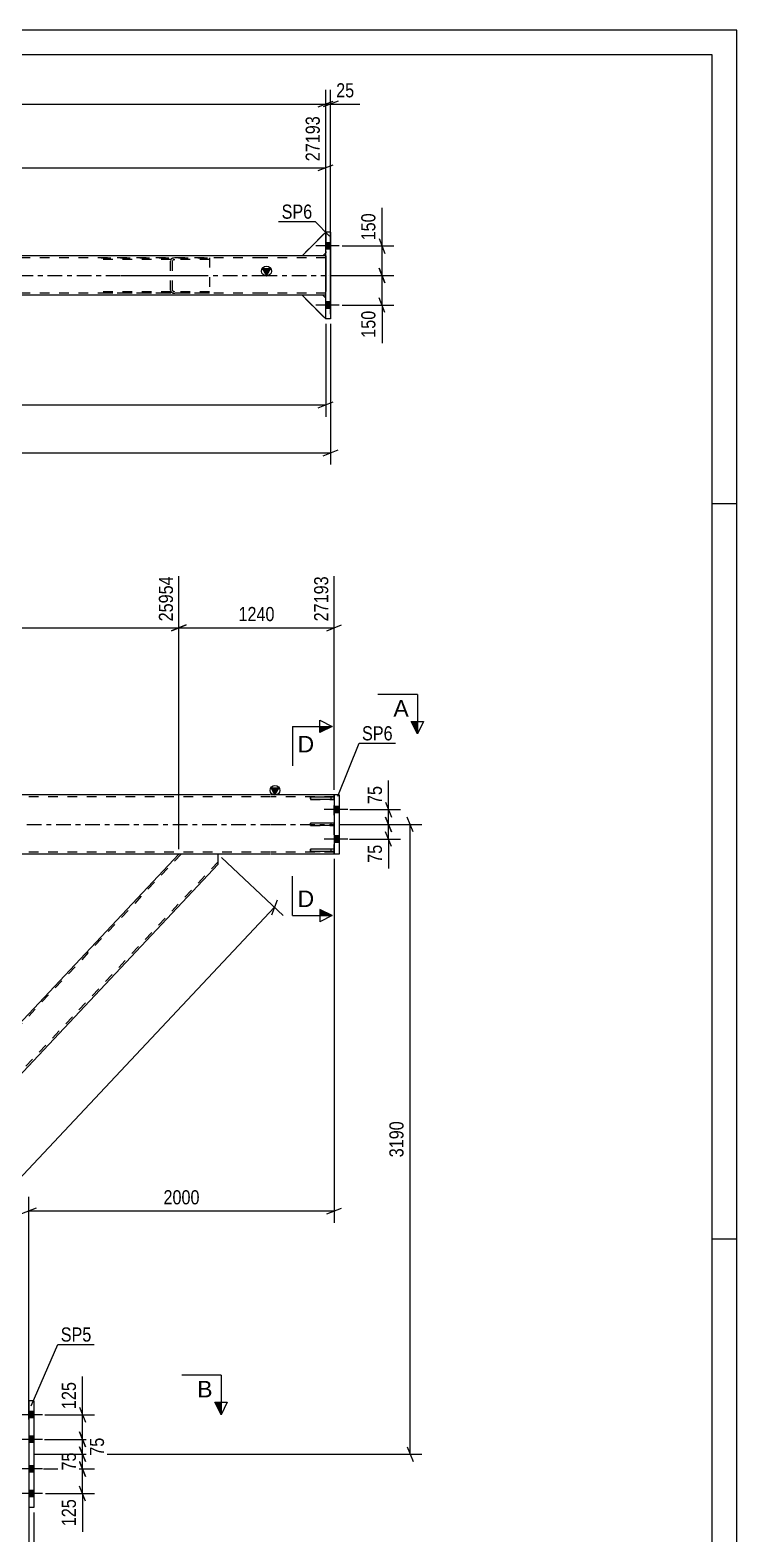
# Model space of a CAD drawing. Header units: millimetres. Extents: x 0 to 1189, y 0 to 841.
# Drawn here: x 1045.7 to 1189, y 536.3 to 841 of the extents above; entities that cross this region are included whole.
import ezdxf

# ---------------------------------------------------------------- set-up
doc = ezdxf.new("R2010")
doc.units = ezdxf.units.MM
doc.linetypes.add('DXK_LINE_DOT2', pattern=[3.9198, 1.9599, -1.9599])
doc.linetypes.add('DXK_LINE_DOT3', pattern=[5.9187, 2.979, -0.9799, 0.9799, -0.9799])
doc.styles.add('Arial', font='ARIAL.TTF', dxfattribs={"height": 0.2})
doc.styles.add('Arial Narrow', font='ARIALN.TTF', dxfattribs={"height": 0.2})

# ---------------------------------------------------------------- blocks, each defined once
blk = doc.blocks.new('Unknown-761554296-1134')
at = {"color": 5, "linetype": 'Continuous'}
for p, q in [((1189, 841), (0, 841)), ((1189, 0), (1189, 841)), ((1184, 836), (5, 836)), ((1184, 5), (1184, 836)), ((1189, 745), (1184, 745)), ((1189, 596), (1184, 596))]:
    blk.add_line(p, q, dxfattribs=at)
blk = doc.blocks.new('Part-761554296-4708 - 4678')
at = {"color": 2, "linetype": 'Continuous'}
for p, q in [((1046.46, 563.25), (1045.46, 563.25)), ((1045.46, 563.25), (1045.46, 541.65)), ((1046.46, 563.25), (1046.46, 541.65)), ((1046.46, 541.65), (1045.46, 541.65))]:
    blk.add_line(p, q, dxfattribs=at)
blk = doc.blocks.new('Part-761554296-4727 - 4678')
at = {"color": 2, "linetype": 'Continuous'}
for p, q in [((1108.36, 686.05), (1107.36, 686.05)), ((1107.36, 686.05), (1107.36, 674.05)), ((1108.36, 686.05), (1108.36, 674.05)), ((1108.36, 674.05), (1107.36, 674.05))]:
    blk.add_line(p, q, dxfattribs=at)
blk = doc.blocks.new('Part-761554296-4738 - 4678')
at = {"color": 2, "linetype": 'Continuous'}
for p, q in [((1102.56, 674.85), (1102.56, 675.03)), ((1107.36, 675.03), (1102.56, 675.03)), ((1102.56, 674.55), (1102.56, 674.85)), ((1107.36, 674.55), (1102.56, 674.55)), ((1107.36, 674.55), (1107.36, 675.03))]:
    blk.add_line(p, q, dxfattribs=at)
at = {"color": 7, "linetype": 'DXK_LINE_DOT2'}
for p, q in [((1102.56, 674.85), (1102.56, 674.85)), ((1106.76, 674.55), (1106.76, 675.03)), ((1107.36, 675.03), (1107.36, 675.03)), ((1107.36, 675.03), (1107.36, 675.03)), ((1107.36, 674.55), (1107.36, 674.55)), ((1107.36, 674.55), (1107.36, 674.55))]:
    blk.add_line(p, q, dxfattribs=at)
blk = doc.blocks.new('Part-761554296-4739 - 4678')
at = {"color": 2, "linetype": 'Continuous'}
for p, q in [((1102.56, 685.26), (1102.56, 685.55)), ((1107.36, 685.55), (1102.56, 685.55)), ((1102.56, 685.25), (1102.56, 685.07)), ((1107.36, 685.07), (1102.56, 685.07)), ((1107.36, 685.55), (1107.36, 685.07))]:
    blk.add_line(p, q, dxfattribs=at)
at = {"color": 7, "linetype": 'DXK_LINE_DOT2'}
for p, q in [((1102.56, 685.26), (1102.56, 685.25)), ((1106.76, 685.07), (1106.76, 685.55)), ((1107.36, 685.55), (1107.36, 685.55)), ((1107.36, 685.55), (1107.36, 685.55)), ((1107.36, 685.07), (1107.36, 685.07)), ((1107.36, 685.07), (1107.36, 685.07))]:
    blk.add_line(p, q, dxfattribs=at)
blk = doc.blocks.new('Part-761554296-4740 - 4678')
at = {"color": 2, "linetype": 'Continuous'}
for p, q in [((1102.56, 679.81), (1102.56, 680.29)), ((1107.36, 680.29), (1102.56, 680.29)), ((1107.36, 679.81), (1102.56, 679.81)), ((1107.36, 679.81), (1107.36, 680.29))]:
    blk.add_line(p, q, dxfattribs=at)
at = {"color": 7, "linetype": 'DXK_LINE_DOT2'}
for p, q in [((1106.76, 679.81), (1106.76, 680.29)), ((1107.36, 680.29), (1107.36, 680.29)), ((1107.36, 680.29), (1107.36, 680.29)), ((1107.36, 679.81), (1107.36, 679.81)), ((1107.36, 679.81), (1107.36, 679.81))]:
    blk.add_line(p, q, dxfattribs=at)
blk = doc.blocks.new('Part-761554296-4821 - 4678')
at = {"color": 7, "linetype": 'DXK_LINE_DOT2'}
for p, q in [((1107.36, 675.03), (1102.56, 675.03)), ((1102.56, 675.03), (1102.56, 674.55)), ((1102.56, 674.55), (1107.36, 674.55)), ((1106.76, 674.55), (1106.76, 675.03)), ((1107.36, 674.55), (1107.36, 675.03))]:
    blk.add_line(p, q, dxfattribs=at)
blk = doc.blocks.new('Part-761554296-4822 - 4678')
at = {"color": 7, "linetype": 'DXK_LINE_DOT2'}
for p, q in [((1107.36, 685.55), (1102.56, 685.55)), ((1102.56, 685.55), (1102.56, 685.07)), ((1102.56, 685.07), (1107.36, 685.07)), ((1106.76, 685.07), (1106.76, 685.55)), ((1107.36, 685.07), (1107.36, 685.55))]:
    blk.add_line(p, q, dxfattribs=at)
blk = doc.blocks.new('Part-761554296-4823 - 4678')
at = {"color": 7, "linetype": 'DXK_LINE_DOT2'}
for p, q in [((1107.36, 680.29), (1102.56, 680.29)), ((1102.56, 680.29), (1102.56, 679.81)), ((1102.56, 679.81), (1107.36, 679.81)), ((1106.76, 679.81), (1106.76, 680.29)), ((1107.36, 679.81), (1107.36, 680.29))]:
    blk.add_line(p, q, dxfattribs=at)
blk = doc.blocks.new('Part-761554296-4974 - 4678')
at = {"color": 7, "linetype": 'DXK_LINE_DOT2'}
for p, q in [((1076.32, 674.05), (969.1, 560.05)), ((1075.94, 674.05), (1075.88, 674.05)), ((1083.82, 672.46), (976.61, 558.45)), ((1026.46, 621.51), (1021.52, 616.25)), ((969.1, 558.45), (969.1, 560.52)), ((976.17, 558.45), (976.79, 558.45)), ((977.05, 558.45), (976.98, 558.45))]:
    blk.add_line(p, q, dxfattribs=at)
at = {"color": 2, "linetype": 'Continuous'}
for p, q in [((1075.88, 674.05), (1026.46, 621.51)), ((1083.82, 674.05), (1075.94, 674.05)), ((1083.82, 671.99), (1083.82, 674.05)), ((1083.82, 671.99), (977.05, 558.45)), ((969.1, 560.52), (1021.52, 616.25)), ((976.17, 558.45), (969.1, 558.45)), ((976.98, 558.45), (976.17, 558.45)), ((976.98, 558.45), (976.98, 558.45))]:
    blk.add_line(p, q, dxfattribs=at)
blk = doc.blocks.new('Bolt-761554296-5101 - 4678')
at = {"linetype": 'Continuous'}
for points in [[(1107.36, 683.71), (1107.36, 682.39), (1108.36, 682.39), (1108.36, 683.71)], [(1107.36, 683.71), (1107.36, 682.39), (1108.36, 682.39), (1108.36, 683.71)], [(1107.36, 677.71), (1107.36, 676.39), (1108.36, 676.39), (1108.36, 677.71)], [(1107.36, 677.71), (1107.36, 676.39), (1108.36, 676.39), (1108.36, 677.71)]]:
    blk.add_hatch(color=1, dxfattribs=at).paths.add_polyline_path(points)
at = {"color": 1, "linetype": 'Continuous'}
for p, q in [((1110.12, 683.05), (1105.36, 683.05)), ((1110.12, 683.05), (1105.36, 683.05)), ((1108.36, 683.71), (1107.36, 683.71)), ((1108.36, 683.71), (1107.36, 683.71)), ((1108.36, 682.39), (1107.36, 682.39)), ((1108.36, 682.39), (1107.36, 682.39)), ((1110.12, 677.05), (1105.36, 677.05)), ((1110.12, 677.05), (1105.36, 677.05)), ((1108.36, 677.71), (1107.36, 677.71)), ((1108.36, 677.71), (1107.36, 677.71)), ((1108.36, 676.39), (1107.36, 676.39)), ((1108.36, 676.39), (1107.36, 676.39))]:
    blk.add_line(p, q, dxfattribs=at)
blk = doc.blocks.new('Part-761554296-5143 - 4678')
at = {"linetype": 'Continuous'}
blk.add_hatch(color=2, dxfattribs=at).paths.add_polyline_path([(1095.36, 686.05), (1094.56, 687.45), (1096.16, 687.45)])
at = {"color": 7, "linetype": 'DXK_LINE_DOT2'}
for p, q in [((1094.46, 685.65), (115.82, 685.65)), ((1107.36, 685.65), (1094.56, 685.65)), ((1107.36, 674.05), (1107.36, 686.05)), ((1094.46, 674.45), (115.82, 674.45)), ((1083.82, 674.05), (1075.94, 674.05)), ((1107.36, 674.45), (1094.56, 674.45))]:
    blk.add_line(p, q, dxfattribs=at)
at = {"color": 2, "linetype": 'Continuous'}
for p, q in [((1094.46, 686.05), (968.47, 686.05)), ((1095.36, 686.05), (1094.56, 687.45)), ((1094.56, 687.45), (1096.16, 687.45)), ((1107.36, 686.05), (1094.56, 686.05)), ((1096.16, 687.45), (1095.36, 686.05)), ((1075.94, 674.05), (976.98, 674.05)), ((1094.46, 674.05), (1083.82, 674.05)), ((1107.36, 674.05), (1094.56, 674.05))]:
    blk.add_line(p, q, dxfattribs=at)
at = {"color": 7, "linetype": 'DXK_LINE_DOT3'}
for p, q in [((115.82, 680.05), (1094.46, 680.05)), ((1094.56, 680.05), (1107.36, 680.05))]:
    blk.add_line(p, q, dxfattribs=at)
at = {"color": 2, "linetype": 'Continuous'}
blk.add_circle((1095.36, 686.95), 1, dxfattribs=at)
blk = doc.blocks.new('Bolt-761554296-5144 - 4678')
at = {"linetype": 'Continuous'}
for points in [[(1045.46, 561.11), (1045.46, 559.79), (1046.46, 559.79), (1046.46, 561.11)], [(1045.46, 561.11), (1045.46, 559.79), (1046.46, 559.79), (1046.46, 561.11)], [(1045.46, 561.11), (1045.46, 559.79), (1046.46, 559.79), (1046.46, 561.11)], [(1045.46, 556.11), (1045.46, 554.79), (1046.46, 554.79), (1046.46, 556.11)], [(1045.46, 556.11), (1045.46, 554.79), (1046.46, 554.79), (1046.46, 556.11)], [(1045.46, 550.11), (1045.46, 548.79), (1046.46, 548.79), (1046.46, 550.11)], [(1045.46, 550.11), (1045.46, 548.79), (1046.46, 548.79), (1046.46, 550.11)], [(1045.46, 545.11), (1045.46, 543.79), (1046.46, 543.79), (1046.46, 545.11)], [(1045.46, 545.11), (1045.46, 543.79), (1046.46, 543.79), (1046.46, 545.11)], [(1045.46, 545.11), (1045.46, 543.79), (1046.46, 543.79), (1046.46, 545.11)]]:
    blk.add_hatch(color=1, dxfattribs=at).paths.add_polyline_path(points)
at = {"color": 1, "linetype": 'Continuous'}
for p, q in [((1046.46, 561.11), (1045.46, 561.11)), ((1046.46, 561.11), (1045.46, 561.11)), ((1046.46, 561.11), (1045.46, 561.11)), ((1048.22, 560.45), (1043.46, 560.45)), ((1048.22, 560.45), (1043.46, 560.45)), ((1048.22, 560.45), (1043.46, 560.45)), ((1046.46, 559.79), (1045.46, 559.79)), ((1046.46, 559.79), (1045.46, 559.79)), ((1046.46, 559.79), (1045.46, 559.79)), ((1048.22, 555.45), (1043.46, 555.45)), ((1048.22, 555.45), (1043.46, 555.45)), ((1046.46, 556.11), (1045.46, 556.11)), ((1046.46, 556.11), (1045.46, 556.11)), ((1046.46, 554.79), (1045.46, 554.79)), ((1046.46, 554.79), (1045.46, 554.79)), ((1048.22, 549.45), (1043.46, 549.45)), ((1048.22, 549.45), (1043.46, 549.45)), ((1046.46, 550.11), (1045.46, 550.11)), ((1046.46, 550.11), (1045.46, 550.11)), ((1046.46, 548.79), (1045.46, 548.79)), ((1046.46, 548.79), (1045.46, 548.79)), ((1048.22, 544.45), (1043.46, 544.45)), ((1048.22, 544.45), (1043.46, 544.45)), ((1048.22, 544.45), (1043.46, 544.45)), ((1046.46, 545.11), (1045.46, 545.11)), ((1046.46, 545.11), (1045.46, 545.11)), ((1046.46, 545.11), (1045.46, 545.11)), ((1046.46, 543.79), (1045.46, 543.79)), ((1046.46, 543.79), (1045.46, 543.79)), ((1046.46, 543.79), (1045.46, 543.79))]:
    blk.add_line(p, q, dxfattribs=at)
blk = doc.blocks.new('Part-761554296-4205 - 4111')
at = {"color": 7, "linetype": 'DXK_LINE_DOT2'}
for p, q in [((1060.1, 794.86), (1082.1, 794.86)), ((1082.1, 794.54), (1060.1, 794.54)), ((1074.22, 794.47), (1074.16, 794.22)), ((1074.16, 788.3), (1074.16, 794.22)), ((1074.59, 794.22), (1074.63, 794.34)), ((1074.59, 788.3), (1074.59, 794.22)), ((1075.03, 794.86), (1074.7, 794.81)), ((1074.87, 794.52), (1075.03, 794.54)), ((1082.1, 794.86), (1082.1, 787.66)), ((1082.1, 787.98), (1060.1, 787.98)), ((1082.1, 787.66), (1060.1, 787.66)), ((1074.16, 788.3), (1074.22, 788.06)), ((1074.63, 788.18), (1074.59, 788.3)), ((1074.7, 787.71), (1075.03, 787.66)), ((1075.03, 787.98), (1074.87, 788))]:
    blk.add_line(p, q, dxfattribs=at)
at = {"color": 7, "linetype": 'DXK_LINE_DOT3'}
blk.add_line((1064.16, 791.26), (1079.1, 791.26), dxfattribs=at)
at = {"color": 7, "linetype": 'DXK_LINE_DOT2'}
for centre, radius, start, end in [((1074.9, 794.04), 0.802, 104.5547, 147.5896), ((1074.97, 794.13), 0.401, 104.5547, 147.5896), ((1074.9, 788.49), 0.802, 212.4104, 255.4453), ((1074.97, 788.39), 0.401, 212.4104, 255.4453)]:
    blk.add_arc(centre, radius, start, end, dxfattribs=at)
blk = doc.blocks.new('Part-761554296-4146 - 4111')
at = {"linetype": 'Continuous'}
blk.add_hatch(color=2, dxfattribs=at).paths.add_polyline_path([(1093.64, 791.26), (1092.84, 792.66), (1094.44, 792.66)])
at = {"color": 7, "linetype": 'DXK_LINE_DOT2'}
for p, q in [((1092.74, 794.86), (114.1, 794.86)), ((1105.64, 794.86), (1092.84, 794.86)), ((1105.04, 795.26), (1100.84, 795.26)), ((1105.64, 795.26), (1105.64, 794.46)), ((1105.64, 795.26), (1105.64, 795.03)), ((1092.74, 787.66), (114.1, 787.66)), ((1105.64, 787.66), (1092.84, 787.66)), ((1105.04, 787.26), (1100.84, 787.26)), ((1105.64, 787.26), (1105.64, 788.06))]:
    blk.add_line(p, q, dxfattribs=at)
at = {"color": 2, "linetype": 'Continuous'}
for p, q in [((1092.74, 795.26), (966.75, 795.26)), ((1100.84, 795.26), (1092.84, 795.26)), ((1093.64, 791.26), (1092.84, 792.66)), ((1092.84, 792.66), (1094.44, 792.66)), ((1094.44, 792.66), (1093.64, 791.26)), ((1105.64, 795.26), (1105.04, 795.26)), ((1105.64, 794.46), (1105.64, 788.06)), ((1092.74, 787.26), (966.75, 787.26)), ((1100.84, 787.26), (1092.84, 787.26)), ((1105.64, 787.26), (1105.04, 787.26))]:
    blk.add_line(p, q, dxfattribs=at)
at = {"color": 7, "linetype": 'DXK_LINE_DOT3'}
for p, q in [((114.1, 791.26), (1092.74, 791.26)), ((1092.84, 791.26), (1105.64, 791.26))]:
    blk.add_line(p, q, dxfattribs=at)
at = {"color": 2, "linetype": 'Continuous'}
blk.add_circle((1093.64, 792.16), 1, dxfattribs=at)
blk = doc.blocks.new('Part-761554296-4212 - 4111')
at = {"color": 2, "linetype": 'Continuous'}
for p, q in [((1105.64, 782.46), (1105.64, 800.06)), ((1106.64, 800.06), (1105.64, 800.06)), ((1106.64, 800.06), (1106.64, 782.46)), ((1106.64, 782.46), (1105.64, 782.46))]:
    blk.add_line(p, q, dxfattribs=at)
at = {"color": 7, "linetype": 'DXK_LINE_DOT3'}
blk.add_line((1106.14, 791.26), (1106.14, 791.26), dxfattribs=at)
blk = doc.blocks.new('Bolt-761554296-4244 - 4111')
at = {"linetype": 'Continuous'}
for points in [[(1105.64, 797.92), (1105.64, 796.6), (1106.64, 796.6), (1106.64, 797.92)], [(1105.64, 797.92), (1105.64, 796.6), (1106.64, 796.6), (1106.64, 797.92)], [(1105.64, 785.92), (1105.64, 784.6), (1106.64, 784.6), (1106.64, 785.92)], [(1105.64, 785.92), (1105.64, 784.6), (1106.64, 784.6), (1106.64, 785.92)]]:
    blk.add_hatch(color=1, dxfattribs=at).paths.add_polyline_path(points)
at = {"color": 1, "linetype": 'Continuous'}
for p, q in [((1108.4, 797.26), (1103.64, 797.26)), ((1108.4, 797.26), (1103.64, 797.26)), ((1106.64, 797.92), (1105.64, 797.92)), ((1106.64, 797.92), (1105.64, 797.92)), ((1106.64, 796.6), (1105.64, 796.6)), ((1106.64, 796.6), (1105.64, 796.6)), ((1108.4, 785.26), (1103.64, 785.26)), ((1108.4, 785.26), (1103.64, 785.26)), ((1106.64, 785.92), (1105.64, 785.92)), ((1106.64, 785.92), (1105.64, 785.92)), ((1106.64, 784.6), (1105.64, 784.6)), ((1106.64, 784.6), (1105.64, 784.6))]:
    blk.add_line(p, q, dxfattribs=at)
blk = doc.blocks.new('Part-761554296-4312 - 4111')
at = {"color": 7, "linetype": 'DXK_LINE_DOT2'}
for p, q in [((1100.84, 795.26), (1105.64, 800.06)), ((1105.64, 800.06), (1105.64, 795.86)), ((1105.64, 795.86), (1105.04, 795.26)), ((1105.04, 795.26), (1100.84, 795.26))]:
    blk.add_line(p, q, dxfattribs=at)
at = {"color": 7, "linetype": 'DXK_LINE_DOT3'}
for p, q in [((1100.84, 795.26), (1105.64, 800.06)), ((1105.64, 795.26), (1100.84, 795.26))]:
    blk.add_line(p, q, dxfattribs=at)
blk = doc.blocks.new('Part-761554296-4325 - 4111')
at = {"color": 2, "linetype": 'Continuous'}
for p, q in [((1100.84, 795.26), (1105.64, 800.06)), ((1105.64, 795.86), (1105.04, 795.26)), ((1105.04, 795.26), (1100.84, 795.26))]:
    blk.add_line(p, q, dxfattribs=at)
at = {"color": 7, "linetype": 'DXK_LINE_DOT3'}
for p, q in [((1100.84, 795.26), (1105.64, 800.06)), ((1105.64, 795.26), (1100.84, 795.26))]:
    blk.add_line(p, q, dxfattribs=at)
at = {"color": 7, "linetype": 'DXK_LINE_DOT2'}
for p, q in [((1105.64, 800.06), (1105.64, 800.06)), ((1105.64, 800.06), (1105.64, 795.86)), ((1105.64, 800.06), (1105.64, 800.06)), ((1105.64, 795.86), (1105.64, 795.86)), ((1105.64, 795.86), (1105.64, 795.86))]:
    blk.add_line(p, q, dxfattribs=at)
blk = doc.blocks.new('Part-761554296-4328 - 4111')
at = {"color": 7, "linetype": 'DXK_LINE_DOT2'}
for p, q in [((1100.84, 795.26), (1105.64, 800.06)), ((1105.64, 800.06), (1105.64, 795.86)), ((1105.64, 795.86), (1105.04, 795.26)), ((1105.04, 795.26), (1100.84, 795.26))]:
    blk.add_line(p, q, dxfattribs=at)
at = {"color": 7, "linetype": 'DXK_LINE_DOT3'}
for p, q in [((1100.84, 795.26), (1105.64, 800.06)), ((1105.64, 795.26), (1100.84, 795.26))]:
    blk.add_line(p, q, dxfattribs=at)
blk = doc.blocks.new('Part-761554296-4331 - 4111')
at = {"color": 7, "linetype": 'DXK_LINE_DOT2'}
for p, q in [((1105.04, 787.26), (1100.84, 787.26)), ((1100.84, 787.26), (1105.64, 782.46)), ((1105.64, 786.66), (1105.04, 787.26)), ((1105.64, 782.46), (1105.64, 786.66))]:
    blk.add_line(p, q, dxfattribs=at)
at = {"color": 7, "linetype": 'DXK_LINE_DOT3'}
for p, q in [((1105.64, 787.26), (1100.84, 787.26)), ((1100.84, 787.26), (1105.64, 782.46))]:
    blk.add_line(p, q, dxfattribs=at)
blk = doc.blocks.new('Part-761554296-4334 - 4111')
at = {"color": 2, "linetype": 'Continuous'}
for p, q in [((1105.04, 787.26), (1100.84, 787.26)), ((1100.84, 787.26), (1105.64, 782.46)), ((1105.64, 786.66), (1105.04, 787.26))]:
    blk.add_line(p, q, dxfattribs=at)
at = {"color": 7, "linetype": 'DXK_LINE_DOT3'}
for p, q in [((1105.64, 787.26), (1100.84, 787.26)), ((1100.84, 787.26), (1105.64, 782.46))]:
    blk.add_line(p, q, dxfattribs=at)
at = {"color": 7, "linetype": 'DXK_LINE_DOT2'}
for p, q in [((1105.64, 786.66), (1105.64, 786.66)), ((1105.64, 786.66), (1105.64, 786.66)), ((1105.64, 782.46), (1105.64, 786.66)), ((1105.64, 782.46), (1105.64, 782.46)), ((1105.64, 782.46), (1105.64, 782.46))]:
    blk.add_line(p, q, dxfattribs=at)
blk = doc.blocks.new('Part-761554296-4337 - 4111')
at = {"color": 7, "linetype": 'DXK_LINE_DOT2'}
for p, q in [((1105.04, 787.26), (1100.84, 787.26)), ((1100.84, 787.26), (1105.64, 782.46)), ((1105.64, 786.66), (1105.04, 787.26)), ((1105.64, 782.46), (1105.64, 786.66))]:
    blk.add_line(p, q, dxfattribs=at)
at = {"color": 7, "linetype": 'DXK_LINE_DOT3'}
for p, q in [((1105.64, 787.26), (1100.84, 787.26)), ((1100.84, 787.26), (1105.64, 782.46))]:
    blk.add_line(p, q, dxfattribs=at)
blk = doc.blocks.new('StraightDimension-761554296-23272 - 4678')
at = {"color": 7, "linetype": 'Continuous'}
for p, q in [((969.1, 559.52), (969.1, 500.54)), ((1045.46, 545.45), (1045.46, 505.04)), ((970.6, 516.08), (967.6, 514.88)), ((969.1, 515.48), (1045.46, 515.48)), ((1043.96, 514.88), (1046.96, 516.08))]:
    blk.add_line(p, q, dxfattribs=at)
at = {"color": 0}
blk.add_wipeout([(1011.54, 516.23), (1011.54, 520.43), (1003.03, 520.43), (1003.03, 516.23)], dxfattribs=at)
at = {"color": 0, "linetype": 'Continuous'}
blk.add_wipeout([(1044.86, 514.78), (1040.66, 514.78), (1040.66, 504.44), (1044.86, 504.44)], dxfattribs=at)
at = {"color": 3, "style": 'Arial Narrow'}
blk.add_text('1909', height=2.863, dxfattribs=at).set_placement((1003.63, 516.83))
at = {"color": 3, "linetype": 'Continuous', "style": 'Arial Narrow'}
blk.add_text('25200', height=2.863, rotation=90.0002, dxfattribs=at).set_placement((1044.26, 505.04))
blk = doc.blocks.new('StraightDimension-761554296-5422 - 4678')
at = {"color": 7, "linetype": 'Continuous'}
for p, q in [((1084.55, 673.37), (1097.04, 661.62)), ((1094.7, 661.76), (1095.88, 664.77)), ((987.49, 548.63), (1095.29, 663.27)), ((977.77, 557.77), (989.24, 546.99)), ((988.08, 550.14), (986.9, 547.13))]:
    blk.add_line(p, q, dxfattribs=at)
at = {"color": 0}
blk.add_wipeout([(1043.76, 609.56), (1040.7, 612.44), (1034.87, 606.24), (1037.93, 603.36)], dxfattribs=at)
at = {"color": 3, "style": 'Arial Narrow'}
blk.add_text('3934', height=2.863, rotation=46.7591, dxfattribs=at).set_placement((1037.9, 604.21))
blk = doc.blocks.new('StraightDimension-761554296-11654 - 4678')
at = {"color": 7, "linetype": 'Continuous'}
for p, q in [((1048.44, 549.45), (1058.75, 549.45)), ((1055.75, 550.95), (1056.95, 547.95)), ((1056.35, 544.45), (1056.35, 549.45)), ((1056.95, 542.95), (1055.75, 545.95)), ((1048.82, 544.45), (1058.75, 544.45))]:
    blk.add_line(p, q, dxfattribs=at)
at = {"color": 0}
blk.add_wipeout([(1055.6, 543.93), (1051.4, 543.93), (1051.4, 537.25), (1055.6, 537.25)], dxfattribs=at)
at = {"color": 7, "linetype": 'Continuous'}
blk.add_line((1056.35, 544.45), (1056.35, 536.72), dxfattribs=at)
blk.add_line((1056.35, 544.45), (1056.35, 536.72), dxfattribs=at)
at = {"color": 3, "style": 'Arial Narrow'}
blk.add_text('125', height=2.863, rotation=90.0002, dxfattribs=at).set_placement((1055, 537.85))
blk = doc.blocks.new('StraightDimension-761554296-11653 - 4678')
at = {"color": 7, "linetype": 'Continuous'}
for p, q in [((1046.46, 552.45), (1058.75, 552.45)), ((1055.75, 553.95), (1056.95, 550.95)), ((1056.35, 549.45), (1056.35, 552.45)), ((1048.44, 549.45), (1058.75, 549.45)), ((1056.95, 547.95), (1055.75, 550.95))]:
    blk.add_line(p, q, dxfattribs=at)
at = {"color": 0}
blk.add_wipeout([(1055.6, 553.38), (1051.4, 553.38), (1051.4, 548.53), (1055.6, 548.53)], dxfattribs=at)
at = {"color": 3, "style": 'Arial Narrow'}
blk.add_text('75', height=2.863, rotation=90.0002, dxfattribs=at).set_placement((1055, 549.13))
blk = doc.blocks.new('StraightDimension-761554296-5407 - 4678')
at = {"color": 7, "linetype": 'Continuous'}
for p, q in [((1107.36, 673.05), (1107.36, 599.32)), ((1045.46, 559.45), (1045.46, 604.57)), ((1046.96, 602.32), (1043.96, 601.12)), ((1045.46, 601.72), (1107.36, 601.72)), ((1105.86, 601.12), (1108.86, 602.32))]:
    blk.add_line(p, q, dxfattribs=at)
at = {"color": 0}
blk.add_wipeout([(1080.67, 602.47), (1080.67, 606.67), (1072.16, 606.67), (1072.16, 602.47)], dxfattribs=at)
at = {"color": 3, "style": 'Arial Narrow'}
blk.add_text('2000', height=2.863, dxfattribs=at).set_placement((1072.76, 603.07))
blk = doc.blocks.new('StraightDimension-761554296-5477 - 4678')
at = {"color": 7, "linetype": 'Continuous'}
for p, q in [((1108.36, 680.05), (1125.16, 680.05)), ((1123.36, 678.55), (1122.16, 681.55)), ((1122.76, 552.45), (1122.76, 680.05)), ((1046.46, 552.45), (1125.16, 552.45)), ((1122.16, 553.95), (1123.36, 550.95))]:
    blk.add_line(p, q, dxfattribs=at)
at = {"color": 0}
blk.add_wipeout([(1122.01, 620.51), (1117.81, 620.51), (1117.81, 612), (1122.01, 612)], dxfattribs=at)
at = {"color": 3, "style": 'Arial Narrow'}
blk.add_text('3190', height=2.863, rotation=90.0002, dxfattribs=at).set_placement((1121.41, 612.6))
blk = doc.blocks.new('StraightDimension-761554296-5644 - 4678')
at = {"color": 7, "linetype": 'Continuous'}
for p, q in [((1110.51, 683.05), (1120.79, 683.05)), ((1117.79, 684.55), (1118.99, 681.55)), ((1118.39, 680.05), (1118.39, 683.05)), ((1108.36, 680.05), (1120.79, 680.05)), ((1118.99, 678.55), (1117.79, 681.55))]:
    blk.add_line(p, q, dxfattribs=at)
at = {"color": 0}
blk.add_wipeout([(1117.64, 688.44), (1113.44, 688.44), (1113.44, 683.58), (1117.64, 683.58)], dxfattribs=at)
at = {"color": 7, "linetype": 'Continuous'}
blk.add_line((1118.39, 683.05), (1118.39, 688.96), dxfattribs=at)
blk.add_line((1118.39, 683.05), (1118.39, 688.96), dxfattribs=at)
at = {"color": 3, "style": 'Arial Narrow'}
blk.add_text('75', height=2.863, rotation=90.0002, dxfattribs=at).set_placement((1117.04, 684.18))
blk = doc.blocks.new('StraightDimension-761554296-5653 - 4678')
at = {"color": 7, "linetype": 'Continuous'}
for p, q in [((1108.36, 680.05), (1120.79, 680.05)), ((1117.79, 681.55), (1118.99, 678.55)), ((1118.39, 677.05), (1118.39, 680.05)), ((1110.45, 677.05), (1120.79, 677.05)), ((1118.99, 675.55), (1117.79, 678.55))]:
    blk.add_line(p, q, dxfattribs=at)
at = {"color": 0}
blk.add_wipeout([(1117.64, 676.53), (1113.44, 676.53), (1113.44, 671.67), (1117.64, 671.67)], dxfattribs=at)
at = {"color": 7, "linetype": 'Continuous'}
blk.add_line((1118.39, 677.05), (1118.39, 671.15), dxfattribs=at)
blk.add_line((1118.39, 677.05), (1118.39, 671.15), dxfattribs=at)
at = {"color": 3, "style": 'Arial Narrow'}
blk.add_text('75', height=2.863, rotation=90.0002, dxfattribs=at).set_placement((1117.04, 672.27))
blk = doc.blocks.new('StraightDimension-761554296-5999 - 4678')
at = {"color": 7, "linetype": 'Continuous'}
blk.add_line((1046.46, 540.65), (1046.46, 494.2), dxfattribs=at)
blk = doc.blocks.new('StraightDimension-761554296-11651 - 4678')
at = {"color": 7, "linetype": 'Continuous'}
for p, q in [((1055.75, 561.95), (1056.95, 558.95)), ((1048.69, 560.45), (1058.75, 560.45)), ((1056.35, 555.45), (1056.35, 560.45)), ((1048.63, 555.45), (1058.75, 555.45)), ((1056.95, 553.95), (1055.75, 556.95))]:
    blk.add_line(p, q, dxfattribs=at)
at = {"color": 0}
blk.add_wipeout([(1055.6, 567.66), (1051.4, 567.66), (1051.4, 560.98), (1055.6, 560.98)], dxfattribs=at)
at = {"color": 7, "linetype": 'Continuous'}
blk.add_line((1056.35, 560.45), (1056.35, 568.19), dxfattribs=at)
blk.add_line((1056.35, 560.45), (1056.35, 568.19), dxfattribs=at)
at = {"color": 3, "style": 'Arial Narrow'}
blk.add_text('125', height=2.863, rotation=90.0002, dxfattribs=at).set_placement((1055, 561.58))
blk = doc.blocks.new('StraightDimension-761554296-11652 - 4678')
at = {"color": 7, "linetype": 'Continuous'}
for p, q in [((1048.63, 555.45), (1059.2, 555.45)), ((1055.75, 556.95), (1056.95, 553.95)), ((1056.35, 552.45), (1056.35, 555.45)), ((1046.46, 552.45), (1059.2, 552.45)), ((1056.95, 550.95), (1055.75, 553.95))]:
    blk.add_line(p, q, dxfattribs=at)
at = {"color": 0}
blk.add_wipeout([(1061.3, 556.38), (1057.1, 556.38), (1057.1, 551.53), (1061.3, 551.53)], dxfattribs=at)
at = {"color": 3, "style": 'Arial Narrow'}
blk.add_text('75', height=2.863, rotation=90.0002, dxfattribs=at).set_placement((1060.7, 552.13))
blk = doc.blocks.new('StraightDimension-761554296-21470 - 4678')
at = {"color": 7, "linetype": 'Continuous'}
for p, q in [((1075.88, 675.05), (1075.88, 730.33)), ((1107.36, 687.05), (1107.36, 730.33)), ((1077.38, 720.49), (1074.38, 719.29)), ((1075.88, 719.89), (1107.36, 719.89)), ((1105.86, 719.29), (1108.86, 720.49))]:
    blk.add_line(p, q, dxfattribs=at)
at = {"color": 0, "linetype": 'Continuous'}
blk.add_wipeout([(1106.76, 730.93), (1102.56, 730.93), (1102.56, 720.59), (1106.76, 720.59)], dxfattribs=at)
at = {"color": 0}
blk.add_wipeout([(1095.87, 720.64), (1095.87, 724.84), (1087.36, 724.84), (1087.36, 720.64)], dxfattribs=at)
at = {"color": 3, "linetype": 'Continuous', "style": 'Arial Narrow'}
blk.add_text('27193', height=2.863, rotation=90.0002, dxfattribs=at).set_placement((1106.16, 721.19))
at = {"color": 3, "style": 'Arial Narrow'}
blk.add_text('1240', height=2.863, dxfattribs=at).set_placement((1087.96, 721.24))
blk = doc.blocks.new('StraightDimension-761554296-21471 - 4678')
at = {"color": 7, "linetype": 'Continuous'}
for p, q in [((969.1, 672.99), (969.1, 730.33)), ((1075.88, 675.05), (1075.88, 730.33)), ((970.6, 720.49), (967.6, 719.29)), ((969.1, 719.89), (1075.88, 719.89)), ((1074.38, 719.29), (1077.38, 720.49))]:
    blk.add_line(p, q, dxfattribs=at)
at = {"color": 0, "linetype": 'Continuous'}
blk.add_wipeout([(1075.28, 730.93), (1071.08, 730.93), (1071.08, 720.59), (1075.28, 720.59)], dxfattribs=at)
at = {"color": 0}
blk.add_wipeout([(1026.75, 720.64), (1026.75, 724.84), (1018.23, 724.84), (1018.23, 720.64)], dxfattribs=at)
at = {"color": 3, "linetype": 'Continuous', "style": 'Arial Narrow'}
blk.add_text('25954', height=2.863, rotation=90.0002, dxfattribs=at).set_placement((1074.68, 721.19))
at = {"color": 3, "style": 'Arial Narrow'}
blk.add_text('2669', height=2.863, dxfattribs=at).set_placement((1018.83, 721.24))
blk = doc.blocks.new('StraightDimension-761554296-4462 - 4111')
at = {"color": 7, "linetype": 'Continuous'}
for p, q in [((962.75, 799.1), (962.75, 823.57)), ((1105.64, 801.06), (1105.64, 823.57)), ((964.25, 813.72), (961.25, 812.52)), ((1104.14, 812.52), (1107.14, 813.72)), ((962.75, 813.12), (1105.64, 813.12))]:
    blk.add_line(p, q, dxfattribs=at)
at = {"color": 0, "linetype": 'Continuous'}
blk.add_wipeout([(1105.04, 824.17), (1100.84, 824.17), (1100.84, 813.82), (1105.04, 813.82)], dxfattribs=at)
at = {"color": 0}
blk.add_wipeout([(1038.45, 813.87), (1038.45, 818.07), (1029.94, 818.07), (1029.94, 813.87)], dxfattribs=at)
at = {"color": 3, "linetype": 'Continuous', "style": 'Arial Narrow'}
blk.add_text('27193', height=2.863, rotation=90.0002, dxfattribs=at).set_placement((1104.44, 814.42))
at = {"color": 3, "style": 'Arial Narrow'}
blk.add_text('4025', height=2.863, dxfattribs=at).set_placement((1030.54, 814.47))
blk = doc.blocks.new('StraightDimension-761554296-4592 - 4111')
at = {"color": 7, "linetype": 'Continuous'}
for p, q in [((1106.64, 781.46), (1106.64, 752.95)), ((1105.14, 754.75), (1108.14, 755.95)), ((100.2, 755.35), (1106.64, 755.35))]:
    blk.add_line(p, q, dxfattribs=at)
blk = doc.blocks.new('StraightDimension-761554296-4387 - 4111')
at = {"color": 7, "linetype": 'Continuous'}
for p, q in [((962.75, 781.31), (962.75, 762.66)), ((1105.64, 781.46), (1105.64, 762.66)), ((964.25, 765.66), (961.25, 764.46)), ((962.75, 765.06), (1105.64, 765.06)), ((1104.14, 764.46), (1107.14, 765.66))]:
    blk.add_line(p, q, dxfattribs=at)
at = {"color": 0}
blk.add_wipeout([(1038.45, 765.81), (1038.45, 770.01), (1029.94, 770.01), (1029.94, 765.81)], dxfattribs=at)
at = {"color": 3, "style": 'Arial Narrow'}
blk.add_text('4025', height=2.863, dxfattribs=at).set_placement((1030.54, 766.41))
blk = doc.blocks.new('StraightDimension-761554296-11132 - 4111')
at = {"color": 7, "linetype": 'Continuous'}
for p, q in [((1105.64, 783.46), (1105.64, 828.87)), ((101.2, 826.02), (1105.64, 826.02)), ((1104.14, 825.42), (1107.14, 826.62))]:
    blk.add_line(p, q, dxfattribs=at)
blk = doc.blocks.new('StraightDimension-761554296-4626 - 4111')
at = {"color": 7, "linetype": 'Continuous'}
for p, q in [((1116.46, 798.76), (1117.66, 795.76)), ((1109, 797.26), (1119.46, 797.26)), ((1117.06, 791.26), (1117.06, 797.26)), ((1117.66, 789.76), (1116.46, 792.76)), ((1106.64, 791.26), (1119.46, 791.26))]:
    blk.add_line(p, q, dxfattribs=at)
at = {"color": 0}
blk.add_wipeout([(1116.31, 804.47), (1112.11, 804.47), (1112.11, 797.79), (1116.31, 797.79)], dxfattribs=at)
at = {"color": 7, "linetype": 'Continuous'}
blk.add_line((1117.06, 797.26), (1117.06, 804.99), dxfattribs=at)
blk.add_line((1117.06, 797.26), (1117.06, 804.99), dxfattribs=at)
at = {"color": 3, "style": 'Arial Narrow'}
blk.add_text('150', height=2.863, rotation=90.0002, dxfattribs=at).set_placement((1115.71, 798.39))
blk = doc.blocks.new('StraightDimension-761554296-4635 - 4111')
at = {"color": 7, "linetype": 'Continuous'}
for p, q in [((1116.46, 792.76), (1117.66, 789.76)), ((1106.64, 791.26), (1119.46, 791.26)), ((1117.06, 785.26), (1117.06, 791.26)), ((1117.66, 783.76), (1116.46, 786.76)), ((1109, 785.26), (1119.46, 785.26))]:
    blk.add_line(p, q, dxfattribs=at)
at = {"color": 0}
blk.add_wipeout([(1116.31, 784.74), (1112.11, 784.74), (1112.11, 778.05), (1116.31, 778.05)], dxfattribs=at)
at = {"color": 7, "linetype": 'Continuous'}
blk.add_line((1117.06, 785.26), (1117.06, 777.53), dxfattribs=at)
blk.add_line((1117.06, 785.26), (1117.06, 777.53), dxfattribs=at)
at = {"color": 3, "style": 'Arial Narrow'}
blk.add_text('150', height=2.863, rotation=90.0002, dxfattribs=at).set_placement((1115.71, 778.65))
blk = doc.blocks.new('StraightDimension-761554296-11131 - 4111')
at = {"color": 7, "linetype": 'Continuous'}
for p, q in [((1105.64, 783.46), (1105.64, 828.87)), ((1106.64, 783.46), (1106.64, 828.87)), ((1104.14, 825.42), (1107.14, 826.62)), ((1108.14, 826.62), (1105.14, 825.42)), ((1105.64, 826.02), (1106.64, 826.02))]:
    blk.add_line(p, q, dxfattribs=at)
at = {"color": 0}
blk.add_wipeout([(1112.02, 826.77), (1112.02, 830.97), (1107.16, 830.97), (1107.16, 826.77)], dxfattribs=at)
at = {"color": 7, "linetype": 'Continuous'}
blk.add_line((1106.64, 826.02), (1112.55, 826.02), dxfattribs=at)
blk.add_line((1106.64, 826.02), (1112.55, 826.02), dxfattribs=at)
at = {"color": 3, "style": 'Arial Narrow'}
blk.add_text('25', height=2.863, dxfattribs=at).set_placement((1107.76, 827.37))
blk = doc.blocks.new('SectionMark-761554296-6646 - 4678')
at = {"color": 6, "linetype": 'Continuous'}
for p in [(1084.45, 568.45), (1085.7, 562.95)]:
    blk.add_line(p, (1084.45, 560.45), dxfattribs=at)
at = {"color": 0, "linetype": 'Continuous'}
blk.add_wipeout([(1082.7, 563.95), (1082.7, 567.45), (1079.59, 567.45), (1079.59, 563.95)], dxfattribs=at)
at = {"linetype": 'Continuous'}
blk.add_hatch(color=6, dxfattribs=at).paths.add_polyline_path([(1083.2, 562.95), (1084.45, 562.95), (1084.45, 560.45)])
at = {"color": 6, "linetype": 'Continuous'}
for p, q in [((1084.45, 568.45), (1076.45, 568.45)), ((1083.2, 562.95), (1085.7, 562.95)), ((1084.45, 560.45), (1083.2, 562.95))]:
    blk.add_line(p, q, dxfattribs=at)
at = {"color": 3, "linetype": 'Continuous', "style": 'Arial'}
blk.add_text('B', height=3.34, dxfattribs=at).set_placement((1079.59, 563.95))
blk = doc.blocks.new('Mark-761554296-4704 - 4678')
at = {"color": 0}
blk.add_wipeout([(1058.14, 575.26), (1058.14, 578.26), (1051.93, 578.26), (1051.93, 575.26)], dxfattribs=at)
blk.add_wipeout([(1058.14, 575.26), (1058.14, 578.26), (1051.93, 578.26), (1051.93, 575.26)], dxfattribs=at)
at = {"color": 30, "linetype": 'Continuous'}
for p, q in [((1045.96, 562.25), (1051.33, 574.66)), ((1051.33, 574.66), (1058.74, 574.66))]:
    blk.add_line(p, q, dxfattribs=at)
at = {"color": 3, "style": 'Arial Narrow'}
blk.add_text('SP5', height=2.863, dxfattribs=at).set_placement((1051.93, 575.26))
blk = doc.blocks.new('Mark-761554296-4723 - 4678')
at = {"color": 0}
blk.add_wipeout([(1119.21, 697.08), (1119.21, 700.08), (1113, 700.08), (1113, 697.08)], dxfattribs=at)
blk.add_wipeout([(1119.21, 697.08), (1119.21, 700.08), (1113, 700.08), (1113, 697.08)], dxfattribs=at)
at = {"color": 30, "linetype": 'Continuous'}
for p, q in [((1108.08, 685.75), (1112.4, 696.48)), ((1112.4, 696.48), (1119.81, 696.48))]:
    blk.add_line(p, q, dxfattribs=at)
at = {"color": 3, "style": 'Arial Narrow'}
blk.add_text('SP6', height=2.863, dxfattribs=at).set_placement((1113, 697.08))
blk = doc.blocks.new('SectionMark-761554296-6638 - 4678')
at = {"color": 6, "linetype": 'Continuous'}
for p, q in [((1104.43, 701.14), (1106.93, 699.89)), ((1098.93, 699.89), (1106.93, 699.89)), ((1098.93, 661.56), (1106.93, 661.56)), ((1106.93, 661.56), (1104.43, 660.31))]:
    blk.add_line(p, q, dxfattribs=at)
at = {"color": 0, "linetype": 'Continuous'}
for points in [[(1103.3, 694.64), (1103.3, 698.14), (1099.93, 698.14), (1099.93, 694.64)], [(1103.3, 663.31), (1103.3, 666.81), (1099.93, 666.81), (1099.93, 663.31)]]:
    blk.add_wipeout(points, dxfattribs=at)
at = {"linetype": 'Continuous'}
for points in [[(1104.43, 698.64), (1104.43, 699.89), (1106.93, 699.89)], [(1104.43, 661.56), (1104.43, 662.81), (1106.93, 661.56)]]:
    blk.add_hatch(color=6, dxfattribs=at).paths.add_polyline_path(points)
at = {"color": 6, "linetype": 'Continuous'}
for p, q in [((1104.43, 698.64), (1104.43, 701.14)), ((1098.93, 699.89), (1098.93, 691.89)), ((1106.93, 699.89), (1104.43, 698.64)), ((1098.93, 661.56), (1098.93, 669.56)), ((1106.93, 661.56), (1104.43, 662.81)), ((1104.43, 662.81), (1104.43, 660.31))]:
    blk.add_line(p, q, dxfattribs=at)
at = {"color": 3, "linetype": 'Continuous', "style": 'Arial'}
for p in [(1099.93, 694.64), (1099.93, 663.31)]:
    blk.add_text('D', height=3.34, dxfattribs=at).set_placement(p)
blk = doc.blocks.new('SectionMark-761554296-6648 - 4678')
at = {"color": 6, "linetype": 'Continuous'}
for p in [(1124.23, 706.39), (1125.48, 700.89)]:
    blk.add_line(p, (1124.23, 698.39), dxfattribs=at)
at = {"color": 0, "linetype": 'Continuous'}
blk.add_wipeout([(1122.48, 701.89), (1122.48, 705.39), (1119.36, 705.39), (1119.36, 701.89)], dxfattribs=at)
at = {"linetype": 'Continuous'}
blk.add_hatch(color=6, dxfattribs=at).paths.add_polyline_path([(1122.98, 700.89), (1124.23, 700.89), (1124.23, 698.39)])
at = {"color": 6, "linetype": 'Continuous'}
for p, q in [((1124.23, 706.39), (1116.23, 706.39)), ((1122.98, 700.89), (1125.48, 700.89)), ((1124.23, 698.39), (1122.98, 700.89))]:
    blk.add_line(p, q, dxfattribs=at)
at = {"color": 3, "linetype": 'Continuous', "style": 'Arial'}
blk.add_text('A', height=3.34, dxfattribs=at).set_placement((1119.36, 701.89))
blk = doc.blocks.new('Mark-761554296-4208 - 4111')
at = {"color": 0}
blk.add_wipeout([(1102.91, 802.78), (1102.91, 805.78), (1096.7, 805.78), (1096.7, 802.78)], dxfattribs=at)
blk.add_wipeout([(1102.91, 802.78), (1102.91, 805.78), (1096.7, 805.78), (1096.7, 802.78)], dxfattribs=at)
at = {"color": 30, "linetype": 'Continuous'}
for p in [(1096.1, 802.18), (1106.4, 799.25)]:
    blk.add_line(p, (1103.51, 802.18), dxfattribs=at)
at = {"color": 3, "style": 'Arial Narrow'}
blk.add_text('SP6', height=2.863, dxfattribs=at).set_placement((1096.7, 802.78))

msp = doc.modelspace()

# ---------------------------------------------------------------- block references
for name in ['Unknown-761554296-1134', 'Part-761554296-4312 - 4111', 'Part-761554296-4325 - 4111', 'Part-761554296-4328 - 4111', 'Part-761554296-4212 - 4111', 'Bolt-761554296-4244 - 4111', 'Part-761554296-4146 - 4111', 'Part-761554296-4205 - 4111', 'Part-761554296-4331 - 4111', 'Part-761554296-4334 - 4111', 'Part-761554296-4337 - 4111', 'Part-761554296-5143 - 4678', 'Part-761554296-4727 - 4678', 'Part-761554296-4739 - 4678', 'Part-761554296-4822 - 4678', 'Bolt-761554296-5101 - 4678', 'Part-761554296-4740 - 4678', 'Part-761554296-4823 - 4678', 'Part-761554296-4974 - 4678', 'Part-761554296-4738 - 4678', 'Part-761554296-4821 - 4678', 'Bolt-761554296-5144 - 4678', 'Part-761554296-4708 - 4678']:
    msp.add_blockref(name, (0, 0))

# ---------------------------------------------------------------- next in the draw order: block references
for name in ['StraightDimension-761554296-4462 - 4111', 'StraightDimension-761554296-4592 - 4111', 'StraightDimension-761554296-23272 - 4678']:
    msp.add_blockref(name, (0, 0))

# ---------------------------------------------------------------- next in the draw order: block references
for name in ['StraightDimension-761554296-11132 - 4111', 'StraightDimension-761554296-4387 - 4111', 'StraightDimension-761554296-5422 - 4678']:
    msp.add_blockref(name, (0, 0))

# ---------------------------------------------------------------- next in the draw order: block references
for name in ['StraightDimension-761554296-4626 - 4111', 'StraightDimension-761554296-5407 - 4678', 'StraightDimension-761554296-11654 - 4678']:
    msp.add_blockref(name, (0, 0))

# ---------------------------------------------------------------- next in the draw order: block references
for name in ['StraightDimension-761554296-4635 - 4111', 'StraightDimension-761554296-11653 - 4678', 'StraightDimension-761554296-5999 - 4678']:
    msp.add_blockref(name, (0, 0))

# ---------------------------------------------------------------- next in the draw order: block references
for name in ['StraightDimension-761554296-11131 - 4111', 'StraightDimension-761554296-5477 - 4678']:
    msp.add_blockref(name, (0, 0))

# ---------------------------------------------------------------- next in the draw order: block references
for name in ['Mark-761554296-4208 - 4111', 'StraightDimension-761554296-5644 - 4678', 'StraightDimension-761554296-11651 - 4678']:
    msp.add_blockref(name, (0, 0))

# ---------------------------------------------------------------- next in the draw order: block references
for name in ['StraightDimension-761554296-5653 - 4678', 'SectionMark-761554296-6646 - 4678', 'StraightDimension-761554296-11652 - 4678']:
    msp.add_blockref(name, (0, 0))

# ---------------------------------------------------------------- next in the draw order: block references
for name in ['StraightDimension-761554296-21470 - 4678', 'Mark-761554296-4704 - 4678']:
    msp.add_blockref(name, (0, 0))

# ---------------------------------------------------------------- next in the draw order: block references
for name in ['StraightDimension-761554296-21471 - 4678', 'Mark-761554296-4723 - 4678']:
    msp.add_blockref(name, (0, 0))

# ---------------------------------------------------------------- next in the draw order: block references
msp.add_blockref('SectionMark-761554296-6638 - 4678', (0, 0))

# ---------------------------------------------------------------- next in the draw order: block references
msp.add_blockref('SectionMark-761554296-6648 - 4678', (0, 0))

doc.saveas('drawing.dxf')
